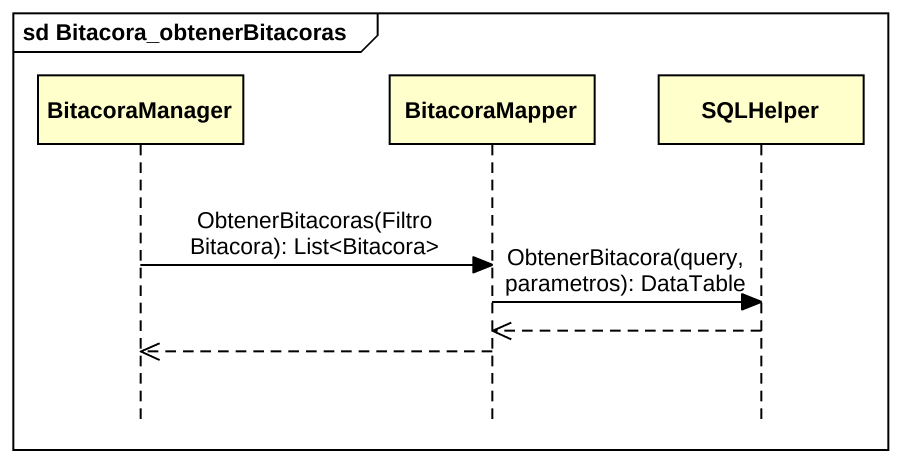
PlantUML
@startuml
mainframe sd Bitacora_obtenerBitacoras
hide footbox
participant BitacoraManager
participant BitacoraMapper
participant SQLHelper

BitacoraManager -> BitacoraMapper : ObtenerBitacoras(FiltroBitacora): List<Bitacora>
BitacoraMapper -> SQLHelper : ObtenerBitacora(query, parametros): DataTable
SQLHelper -->> BitacoraMapper
BitacoraMapper -->> BitacoraManager
@enduml
